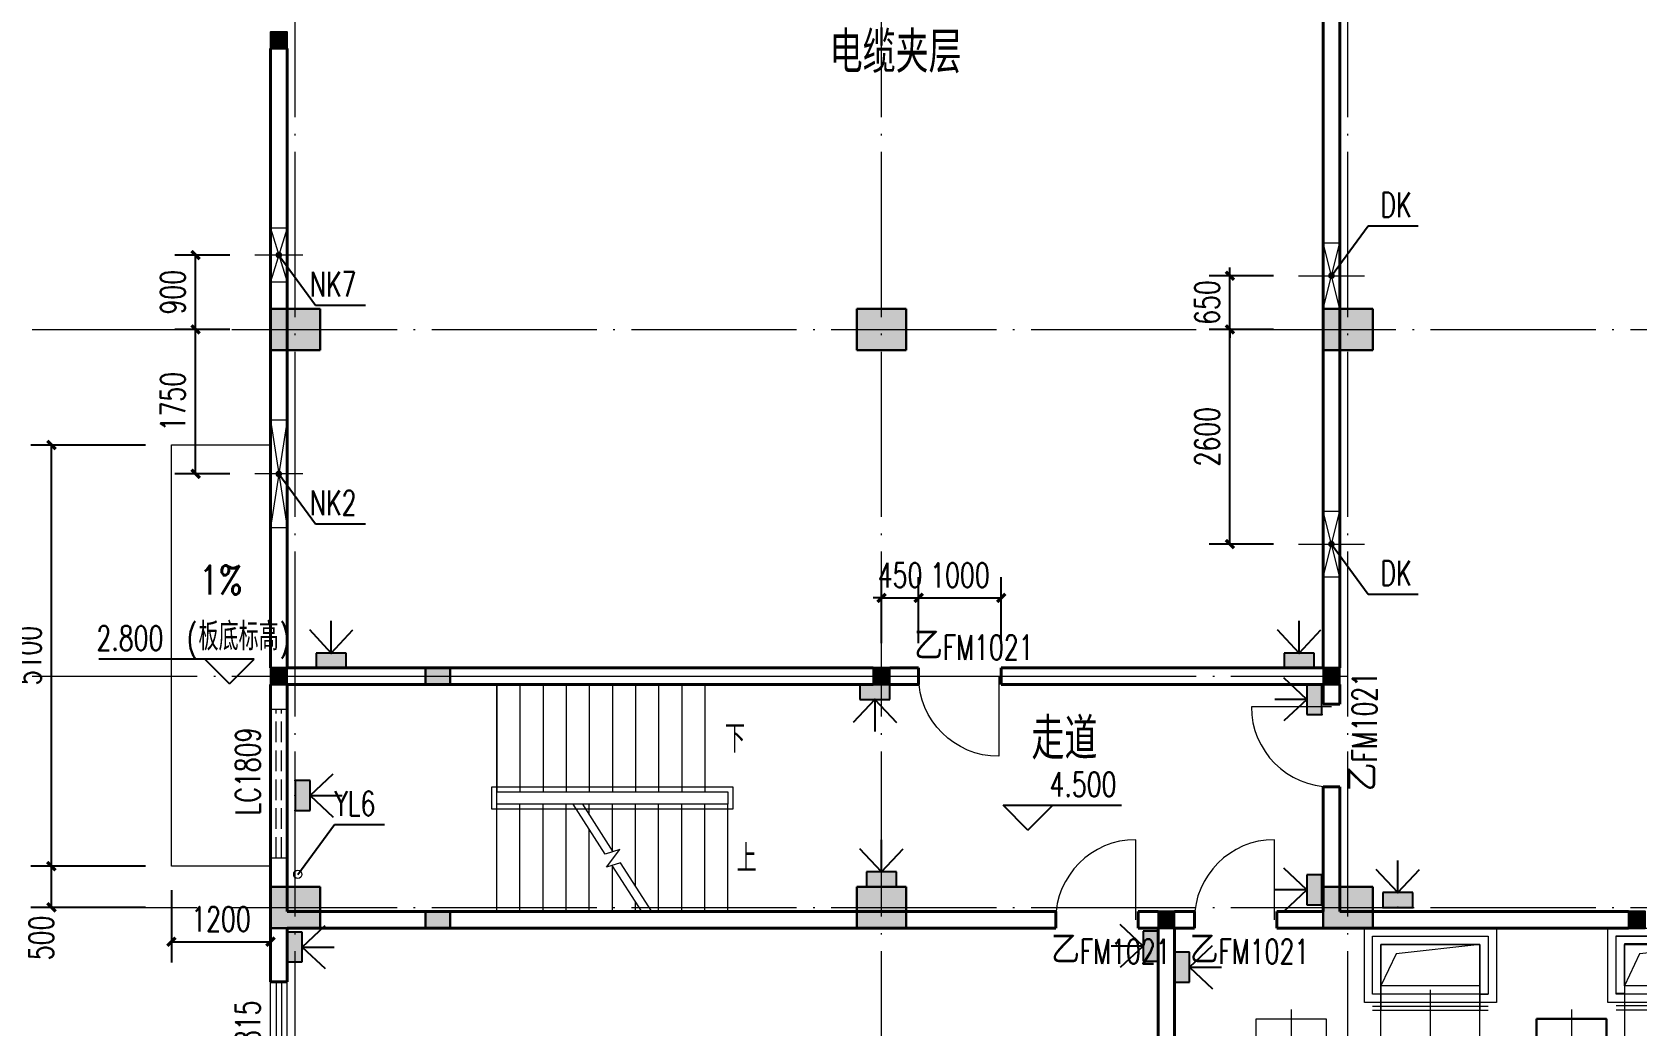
# Model space of a CAD drawing. Extents: x 238398 to 585159, y -66832 to 191977.
# Drawn here: x 442620 to 462058, y 46161 to 58196 of the extents above; entities that cross this region are included whole.
import ezdxf

# ---------------------------------------------------------------- set-up
doc = ezdxf.new("R2010")
doc.units = 0
doc.header["$LTSCALE"] = 1000
doc.header["$MEASUREMENT"] = 0
doc.linetypes.add('DASH', pattern=[0.35, 0.25, -0.1])
doc.linetypes.add('DOTE', pattern=[2.42, 2, -0.2, 0.02, -0.2])
doc.layers.get('0').update_dxf_attribs({"color": 8})
doc.layers.get('Defpoints').update_dxf_attribs({"color": 8})
for name, color, linetype in [('-人员定位', 6, 'Continuous'), ('DIM_ELEV', 8, 'Continuous'), ('DIM_LEAD', 8, 'Continuous'), ('DIM_SYMB', 8, 'Continuous'), ('GZZ', 8, 'Continuous'), ('PUB_DIM', 8, 'Continuous'), ('WINDOW_TEXT', 8, 'Continuous')]:
    doc.layers.add(name, color=color, linetype=linetype)
for name, color, linetype, lineweight in [('COLUMN', 8, 'Continuous', 30), ('DOTE', 8, 'DOTE', 13), ('PUB_HATCH', 8, 'Continuous', 5), ('PUB_TEXT', 8, 'Continuous', 20), ('STAIR', 8, 'Continuous', 18), ('WALL', 8, 'Continuous', 40), ('WINDOW', 8, 'Continuous', 18), ('建筑看线', 8, 'Continuous', 18), ('暖通', 8, 'Continuous', 18), ('水', 8, 'Continuous', 18), ('电', 8, 'Continuous', 18), ('设备层', 8, 'Continuous', 5)]:
    doc.layers.add(name, color=color, linetype=linetype, lineweight=lineweight)
doc.styles.add('_TCH_DIM', font='SIMPLEX', dxfattribs={"bigfont": 'GBCBIG'})
doc.styles.add('_TCH_DIM_T3', font='SIMPLEX', dxfattribs={"width": 0.705882, "bigfont": 'GBCBIG'})
doc.styles.add('_TCH_WINDOW', font='geditxt.shx', dxfattribs={"bigfont": 'hztxt1.shx'})
doc.styles.add('HZTXT', font='geditxt.shx', dxfattribs={"width": 0.8, "bigfont": 'hztxt1.shx'})
doc.dimstyles.new('_TCH_ARCH&&100', dxfattribs={"dimtxt": 297.5, "dimasz": 100, "dimexe": 250, "dimexo": 300, "dimgap": 126.25, "dimtad": 1, "dimdec": 0, "dimzin": 0, "dimdsep": 46, "dimtxsty": '_TCH_DIM_T3', "dimblk": 'ARCHTICK', "dimcen": 0.09, "dimazin": 2, "dimtfac": 1, "dimtdec": 0, "dimtix": 1, "dimtmove": 2, "dimatfit": 3, "dimfxl": 0, "dimtolj": 1, "dimtzin": 0, "dimarcsym": 0})

# ---------------------------------------------------------------- blocks, each defined once
blk = doc.blocks.new('zw2')
at = {"layer": 'PUB_HATCH'}
for points in [[(446108, 54346.1), (446108, 54846.1), (445508, 54846.1), (445508, 54346.1)], [(453208, 54346.1), (453208, 54846.1), (452608, 54846.1), (452608, 54346.1)], [(458858, 54346.1), (458858, 54846.1), (458258, 54846.1), (458258, 54346.1)], [(447383, 50296.1), (447683, 50296.1), (447683, 50496.1), (447383, 50496.1)], [(446108, 47346.1), (446108, 47846.1), (445508, 47846.1), (445508, 47346.1)], [(453208, 47346.1), (453208, 47846.1), (452608, 47846.1), (452608, 47346.1)], [(458858, 47346.1), (458858, 47846.1), (458258, 47846.1), (458258, 47346.1)], [(447383, 47346.1), (447683, 47346.1), (447683, 47546.1), (447383, 47546.1)]]:
    blk.add_hatch(color=256, dxfattribs=at).paths.add_polyline_path(points)
at = {"layer": 'COLUMN'}
for p, q in [((446108, 54846.1), (445508, 54846.1)), ((445508, 54846.1), (445508, 54346.1)), ((446108, 54346.1), (446108, 54846.1)), ((453208, 54846.1), (452608, 54846.1)), ((452608, 54846.1), (452608, 54346.1)), ((453208, 54346.1), (453208, 54846.1)), ((458858, 54846.1), (458258, 54846.1)), ((458258, 54846.1), (458258, 54346.1)), ((458858, 54346.1), (458858, 54846.1)), ((445508, 54346.1), (446108, 54346.1)), ((452608, 54346.1), (453208, 54346.1)), ((458258, 54346.1), (458858, 54346.1)), ((447683, 50496.1), (447383, 50496.1)), ((447383, 50496.1), (447383, 50296.1)), ((447683, 50296.1), (447683, 50496.1)), ((447383, 50296.1), (447683, 50296.1)), ((446108, 47846.1), (445508, 47846.1)), ((445508, 47846.1), (445508, 47346.1)), ((446108, 47346.1), (446108, 47846.1)), ((453208, 47846.1), (452608, 47846.1)), ((452608, 47846.1), (452608, 47346.1)), ((453208, 47346.1), (453208, 47846.1)), ((458858, 47846.1), (458258, 47846.1)), ((458258, 47846.1), (458258, 47346.1)), ((458858, 47346.1), (458858, 47846.1)), ((447683, 47546.1), (447383, 47546.1)), ((447383, 47546.1), (447383, 47346.1)), ((447683, 47346.1), (447683, 47546.1)), ((445508, 47346.1), (446108, 47346.1)), ((447383, 47346.1), (447683, 47346.1)), ((452608, 47346.1), (453208, 47346.1)), ((458258, 47346.1), (458858, 47346.1))]:
    blk.add_line(p, q, dxfattribs=at)
at = {"layer": 'DOTE'}
blk.add_line((442619.6, 54596.1), (471525.6, 54596.1), dxfattribs=at)
for points in [[(445808, 42646.1), (445808, 93744.2)], [(452908, 42646.1), (452908, 93744.2)], [(458558, 42646.1), (458558, 93744.2)]]:
    blk.add_lwpolyline(points, dxfattribs=at)
blk = doc.blocks.new('432ADFGASFDAS')
at = {"layer": '设备层'}
for p, q in [((493841, -21567), (493841, -20867)), ((493841, -20867), (495241, -20867)), ((493941, -22172), (493941, -20967)), ((493941, -20967), (493941, -21767)), ((495141, -20967), (493941, -20967)), ((495141, -20967), (494125, -21081)), ((494541, -20867), (494741, -20867)), ((495141, -22172), (495141, -20967)), ((495141, -20967), (495141, -21767)), ((495241, -20867), (495241, -21567)), ((496791, -21560), (496791, -20860)), ((496791, -20860), (498191, -20860)), ((496891, -20960), (496891, -21760)), ((498091, -20960), (496891, -20960)), ((498091, -20967), (497075, -21081)), ((498091, -20960), (498091, -21760)), ((498191, -20860), (498191, -21560)), ((499042, -20967), (499042, -22722)), ((499842, -20967), (499042, -20967)), ((499229, -21058), (499842, -20967)), ((499442, -20967), (499442, -22705)), ((499842, -20967), (499842, -22722)), ((500245, -20967), (500245, -21825)), ((501045, -20967), (500245, -20967)), ((500432, -21058), (501045, -20967)), ((500645, -20967), (500645, -21825)), ((501045, -20967), (501045, -21825)), ((494125, -21081), (493941, -21467)), ((497075, -21081), (496891, -21467)), ((499042, -21467), (499229, -21058)), ((500245, -21467), (500432, -21058)), ((493941, -21567), (493841, -21567)), ((493941, -22172), (493941, -21517)), ((494541, -22972), (494541, -21517)), ((495141, -22172), (495141, -21517)), ((495141, -21567), (495241, -21567)), ((496891, -21560), (496791, -21560)), ((496891, -21517), (496891, -22222)), ((497491, -21517), (497491, -22222)), ((498091, -21517), (498091, -22222)), ((498091, -21560), (498191, -21560)), ((492855, -21752), (492855, -24192)), ((495241, -21717), (493841, -21717)), ((495241, -21767), (493841, -21767)), ((496249, -21752), (496249, -24192)), ((498191, -21710), (496791, -21710)), ((498191, -21760), (496791, -21760)), ((499211, -21825), (499211, -22325)), ((499214, -21825), (503199, -21825)), ((501442, -21825), (500642, -21825)), ((501157, -21825), (502157, -21825)), ((503199, -21825), (503199, -22325)), ((499214, -22075), (503199, -22075)), ((492649, -22222), (498191, -22222)), ((492649, -22222), (492649, -23722)), ((493060, -22277), (492718, -22560)), ((493402, -22172), (493277, -22172)), ((493302, -22172), (495702, -22172)), ((493422, -22223), (493479, -22253)), ((493515, -22272), (493577, -22304)), ((495589, -22272), (495527, -22304)), ((495682, -22223), (495625, -22253)), ((495702, -22172), (495827, -22172)), ((496455, -22277), (496112, -22560)), ((498191, -22222), (497441, -22222)), ((498191, -22222), (498191, -23722)), ((499211, -22525), (499211, -22325)), ((499214, -22325), (503199, -22325)), ((499914, -23630), (499914, -22325)), ((500614, -22525), (500614, -22325)), ((501699, -22525), (501699, -22325)), ((502399, -23630), (502399, -22325)), ((503099, -22525), (503099, -22325)), ((493422, -22497), (493479, -22527)), ((493515, -22546), (493577, -22578)), ((495589, -22546), (495527, -22578)), ((495682, -22497), (495625, -22527)), ((499114, -22525), (500714, -22525)), ((499214, -22905), (499214, -22525)), ((499914, -23630), (499914, -22454)), ((500614, -22905), (500614, -22525)), ((501599, -22525), (503199, -22525)), ((501699, -22905), (501699, -22525)), ((503099, -22905), (503099, -22525)), ((492718, -22560), (492649, -23722)), ((496112, -22560), (496044, -23722)), ((498910, -22722), (502704, -22722)), ((498910, -22722), (498910, -23922)), ((499114, -22705), (500714, -22705)), ((499488, -22792), (499521, -22730)), ((499768, -22792), (499800, -22730)), ((500061, -22792), (500029, -22730)), ((500341, -22792), (500308, -22730)), ((501599, -22705), (503199, -22705)), ((501973, -22792), (502006, -22730)), ((502253, -22792), (502285, -22730)), ((502546, -22792), (502514, -22730)), ((502704, -22722), (502704, -23922)), ((502826, -22792), (502793, -22730)), ((493422, -22776), (493479, -22807)), ((493515, -22825), (493577, -22858)), ((495589, -22825), (495527, -22858)), ((495682, -22776), (495625, -22807)), ((499114, -22905), (500714, -22905)), ((499164, -22905), (500664, -22905)), ((499439, -22885), (499469, -22827)), ((499719, -22885), (499749, -22827)), ((500110, -22885), (500080, -22827)), ((500389, -22885), (500359, -22827)), ((501599, -22905), (503199, -22905)), ((501649, -22905), (503149, -22905)), ((501924, -22885), (501954, -22827)), ((502204, -22885), (502234, -22827)), ((502595, -22885), (502565, -22827)), ((502874, -22885), (502844, -22827)), ((493461, -22972), (492316, -22972)), ((492549, -22972), (498191, -22972)), ((493302, -22972), (495802, -22972)), ((493515, -23119), (493577, -23086)), ((495589, -23119), (495527, -23086)), ((495643, -22972), (496789, -22972)), ((493422, -23168), (493479, -23138)), ((495682, -23168), (495625, -23138)), ((499008, -23317), (503309, -23317)), ((499710, -23322), (502604, -23322)), ((493422, -23447), (493479, -23417)), ((493515, -23398), (493577, -23366)), ((495589, -23398), (495527, -23366)), ((495682, -23447), (495625, -23417)), ((493422, -23721), (493479, -23691)), ((493515, -23672), (493577, -23640)), ((495589, -23672), (495527, -23640)), ((495682, -23721), (495625, -23691)), ((492649, -23722), (498191, -23722)), ((493402, -23772), (493277, -23772)), ((493302, -23772), (495702, -23772)), ((495702, -23772), (495827, -23772)), ((498910, -23922), (502704, -23922))]:
    blk.add_line(p, q, dxfattribs=at)
at = {"layer": '设备层', "lineweight": 30}
for p, q in [((493402, -23852), (493402, -22092)), ((493602, -22092), (493602, -23852)), ((493782, -22092), (493782, -23852)), ((495322, -22092), (495322, -23852)), ((495502, -22092), (495502, -23852)), ((495702, -23852), (495702, -22092))]:
    blk.add_line(p, q, dxfattribs=at)
at = {"layer": '设备层'}
for points in [[(493741, -20767), (495341, -20767), (495341, -21667), (493741, -21667)], [(496691, -20767), (498291, -20767), (498291, -21667), (496691, -21667)], [(498842, -20767), (501264, -20767), (501267, -21667), (498842, -21667)], [(493841, -20867), (495241, -20867), (495241, -21567), (493841, -21567)], [(493941, -20967), (495141, -20967), (495141, -21467), (493941, -21467)], [(496791, -20867), (498191, -20867), (498191, -21567), (496791, -21567)], [(496891, -20967), (498091, -20967), (498091, -21467), (496891, -21467)], [(498942, -20867), (501166, -20867), (501166, -21567), (498942, -21567)], [(499042, -20967), (499842, -20967), (499842, -21467), (499042, -21467)], [(500245, -20967), (501045, -20967), (501045, -21467), (500245, -21467)], [(493277, -21867), (493277, -24077), (492432, -24077), (492432, -21867)], [(493060, -22277), (493060, -23668), (492649, -23668), (492649, -22277)], [(496044, -22277), (496044, -23668), (496455, -23668), (496455, -22277)], [(499214, -22905), (499214, -23005), (500614, -23005), (500614, -22905)], [(501699, -22905), (501699, -23005), (503099, -23005), (503099, -22905)], [(500119, -23481), (499710, -23481), (499710, -23164), (500119, -23164)], [(502604, -23481), (502195, -23481), (502195, -23164), (502604, -23164)]]:
    blk.add_lwpolyline(points, close=True, dxfattribs=at)
at = {"layer": '设备层', "lineweight": 30}
blk.add_lwpolyline([(495827, -21867), (495827, -24077), (496672, -24077), (496672, -21867)], close=True, dxfattribs=at)
at = {"layer": '设备层'}
for points in [[(500657, -23630), (499172, -23630), (499172, -23005), (500657, -23005), (500657, -23630)], [(503142, -23630), (501657, -23630), (501657, -23005), (503142, -23005), (503142, -23630)]]:
    blk.add_lwpolyline(points, dxfattribs=at)
for centre in [(493497, -22262), (495607, -22262), (493497, -22536), (495607, -22536), (493497, -22816), (495607, -22816), (499479, -22810), (499758, -22810), (500071, -22810), (500350, -22810), (501964, -22810), (502243, -22810), (502556, -22810), (502835, -22810), (493497, -23128), (495607, -23128), (493497, -23408), (495607, -23408), (493497, -23682), (495607, -23682)]:
    blk.add_circle(centre, 20.2, dxfattribs=at)
blk = doc.blocks.new('_ArchTick')
at = {"color": 0, "linetype": 'ByBlock', "const_width": 0.4}
blk.add_lwpolyline([(-0.5, -0.5), (0.5, 0.5)], dxfattribs=at)
blk = doc.blocks.new('*D614')
at = {"layer": 'Defpoints', "color": 0}
for p in [(444180, 54595), (444896, 54595), (444896, 52845)]:
    blk.add_point(p, dxfattribs=at)
at = {"layer": 'PUB_DIM', "color": 0, "lineweight": -2}
for p, q in [((444596, 54595), (443930, 54595)), ((444180, 52845), (444180, 54595)), ((444596, 52845), (443930, 52845))]:
    blk.add_line(p, q, dxfattribs=at)
at = {"layer": 'PUB_DIM', "color": 0, "lineweight": -2, "xscale": 100, "yscale": 100, "zscale": 100}
for p, rotation in [((444180, 54595), 90), ((444180, 52845), 270)]:
    blk.add_blockref('_ArchTick', p, dxfattribs=dict(at, rotation=rotation))
at = {"layer": 'PUB_DIM', "color": 0, "insert": (443905, 53720), "char_height": 297.5, "attachment_point": 5, "rotation": 90, "style": '_TCH_DIM_T3'}
blk.add_mtext('\\A1;1750', dxfattribs=at)
blk = doc.blocks.new('*D615')
at = {"layer": 'Defpoints', "color": 0}
for p in [(444180, 55495), (444896, 55495), (444896, 54595)]:
    blk.add_point(p, dxfattribs=at)
at = {"layer": 'PUB_DIM', "color": 0, "lineweight": -2}
for p, q in [((444596, 55495), (443930, 55495)), ((444180, 54595), (444180, 55495)), ((444596, 54595), (443930, 54595))]:
    blk.add_line(p, q, dxfattribs=at)
at = {"layer": 'PUB_DIM', "color": 0, "lineweight": -2, "xscale": 100, "yscale": 100, "zscale": 100}
for p, rotation in [((444180, 55495), 90), ((444180, 54595), 270)]:
    blk.add_blockref('_ArchTick', p, dxfattribs=dict(at, rotation=rotation))
at = {"layer": 'PUB_DIM', "color": 0, "insert": (443905, 55045), "char_height": 297.5, "attachment_point": 5, "rotation": 90, "style": '_TCH_DIM_T3'}
blk.add_mtext('\\A1;900', dxfattribs=at)
blk = doc.blocks.new('*D659')
at = {"layer": 'Defpoints', "color": 0}
for p in [(460571, 61294), (461400, 61294), (461400, 60644)]:
    blk.add_point(p, dxfattribs=at)
at = {"layer": 'PUB_DIM', "color": 0, "lineweight": -2}
for p, q in [((461100, 61294), (460321, 61294)), ((460571, 61294), (460571, 61394)), ((460571, 60644), (460571, 61294)), ((461100, 60644), (460321, 60644)), ((460571, 60644), (460571, 60544))]:
    blk.add_line(p, q, dxfattribs=at)
at = {"layer": 'PUB_DIM', "color": 0, "lineweight": -2, "xscale": 100, "yscale": 100, "zscale": 100}
for p, rotation in [((460571, 61294), 270), ((460571, 60644), 90)]:
    blk.add_blockref('_ArchTick', p, dxfattribs=dict(at, rotation=rotation))
at = {"layer": 'PUB_DIM', "color": 0, "insert": (460296, 60969), "char_height": 297.5, "attachment_point": 5, "rotation": 90, "style": '_TCH_DIM_T3'}
blk.add_mtext('\\A1;650', dxfattribs=at)
blk = doc.blocks.new('*D660')
at = {"layer": 'Defpoints', "color": 0}
for p in [(460571, 63894), (461400, 63894), (461400, 61294)]:
    blk.add_point(p, dxfattribs=at)
at = {"layer": 'PUB_DIM', "color": 0, "lineweight": -2}
for p, q in [((461100, 63894), (460321, 63894)), ((460571, 61294), (460571, 63894)), ((461100, 61294), (460321, 61294))]:
    blk.add_line(p, q, dxfattribs=at)
at = {"layer": 'PUB_DIM', "color": 0, "lineweight": -2, "xscale": 100, "yscale": 100, "zscale": 100}
for p, rotation in [((460571, 63894), 90), ((460571, 61294), 270)]:
    blk.add_blockref('_ArchTick', p, dxfattribs=dict(at, rotation=rotation))
at = {"layer": 'PUB_DIM', "color": 0, "insert": (460296, 62594), "char_height": 297.5, "attachment_point": 5, "rotation": 90, "style": '_TCH_DIM_T3'}
blk.add_mtext('\\A1;2600', dxfattribs=at)
blk = doc.blocks.new('*D661')
at = {"layer": 'Defpoints', "color": 0}
for p in [(460571, 54944), (461400, 54944), (461400, 54294)]:
    blk.add_point(p, dxfattribs=at)
at = {"layer": 'PUB_DIM', "color": 0, "lineweight": -2}
for p, q in [((460571, 54944), (460571, 55044)), ((461100, 54944), (460321, 54944)), ((460571, 54294), (460571, 54944)), ((461100, 54294), (460321, 54294)), ((460571, 54294), (460571, 54194))]:
    blk.add_line(p, q, dxfattribs=at)
at = {"layer": 'PUB_DIM', "color": 0, "lineweight": -2, "xscale": 100, "yscale": 100, "zscale": 100}
for p, rotation in [((460571, 54944), 270), ((460571, 54294), 90)]:
    blk.add_blockref('_ArchTick', p, dxfattribs=dict(at, rotation=rotation))
at = {"layer": 'PUB_DIM', "color": 0, "insert": (460296, 54619), "char_height": 297.5, "attachment_point": 5, "rotation": 90, "style": '_TCH_DIM_T3'}
blk.add_mtext('\\A1;650', dxfattribs=at)
blk = doc.blocks.new('*D662')
at = {"layer": 'Defpoints', "color": 0}
for p in [(460571, 54294), (461400, 54294), (461400, 51694)]:
    blk.add_point(p, dxfattribs=at)
at = {"layer": 'PUB_DIM', "color": 0, "lineweight": -2}
for p, q in [((461100, 54294), (460321, 54294)), ((460571, 51694), (460571, 54294)), ((461100, 51694), (460321, 51694))]:
    blk.add_line(p, q, dxfattribs=at)
at = {"layer": 'PUB_DIM', "color": 0, "lineweight": -2, "xscale": 100, "yscale": 100, "zscale": 100}
for p, rotation in [((460571, 54294), 90), ((460571, 51694), 270)]:
    blk.add_blockref('_ArchTick', p, dxfattribs=dict(at, rotation=rotation))
at = {"layer": 'PUB_DIM', "color": 0, "insert": (460296, 52994), "char_height": 297.5, "attachment_point": 5, "rotation": 90, "style": '_TCH_DIM_T3'}
blk.add_mtext('\\A1;2600', dxfattribs=at)
blk = doc.blocks.new('*D76')
at = {"layer": 'Defpoints', "color": 0}
for p in [(453358, 51345), (452908, 50496), (453358, 50496)]:
    blk.add_point(p, dxfattribs=at)
at = {"layer": 'PUB_DIM', "color": 0, "lineweight": -2}
for p, q in [((452908, 50796), (452908, 51595)), ((453358, 50796), (453358, 51595)), ((452908, 51345), (452808, 51345)), ((452908, 51345), (453358, 51345)), ((453358, 51345), (453458, 51345))]:
    blk.add_line(p, q, dxfattribs=at)
at = {"layer": 'PUB_DIM', "color": 0, "lineweight": -2, "xscale": 100, "yscale": 100, "zscale": 100}
blk.add_blockref('_ArchTick', (452908, 51345), dxfattribs=at)
at = {"layer": 'PUB_DIM', "color": 0, "lineweight": -2, "xscale": 100, "yscale": 100, "zscale": 100, "rotation": 180}
blk.add_blockref('_ArchTick', (453358, 51345), dxfattribs=at)
at = {"layer": 'PUB_DIM', "color": 0, "insert": (453133, 51620), "char_height": 297.5, "attachment_point": 5, "style": '_TCH_DIM_T3'}
blk.add_mtext('\\A1;450', dxfattribs=at)
blk = doc.blocks.new('*D77')
at = {"layer": 'Defpoints', "color": 0}
for p in [(454358, 51345), (453358, 50496), (454358, 50496)]:
    blk.add_point(p, dxfattribs=at)
at = {"layer": 'PUB_DIM', "color": 0, "lineweight": -2}
for p, q in [((453358, 50796), (453358, 51595)), ((454358, 50796), (454358, 51595)), ((453358, 51345), (454358, 51345))]:
    blk.add_line(p, q, dxfattribs=at)
at = {"layer": 'PUB_DIM', "color": 0, "lineweight": -2, "xscale": 100, "yscale": 100, "zscale": 100, "rotation": 180}
blk.add_blockref('_ArchTick', (453358, 51345), dxfattribs=at)
at = {"layer": 'PUB_DIM', "color": 0, "lineweight": -2, "xscale": 100, "yscale": 100, "zscale": 100}
blk.add_blockref('_ArchTick', (454358, 51345), dxfattribs=at)
at = {"layer": 'PUB_DIM', "color": 0, "insert": (453858, 51620), "char_height": 297.5, "attachment_point": 5, "style": '_TCH_DIM_T3'}
blk.add_mtext('\\A1;1000', dxfattribs=at)
blk = doc.blocks.new('*D516')
at = {"layer": 'Defpoints', "color": 0}
for p in [(444308, 48103), (445508, 48103), (445508, 47180)]:
    blk.add_point(p, dxfattribs=at)
at = {"layer": 'PUB_DIM', "color": 0, "lineweight": -2}
for p, q in [((444308, 47803), (444308, 46930)), ((445508, 47803), (445508, 46930)), ((444308, 47180), (445508, 47180))]:
    blk.add_line(p, q, dxfattribs=at)
at = {"layer": 'PUB_DIM', "color": 0, "lineweight": -2, "xscale": 100, "yscale": 100, "zscale": 100, "rotation": 180}
blk.add_blockref('_ArchTick', (444308, 47180), dxfattribs=at)
at = {"layer": 'PUB_DIM', "color": 0, "lineweight": -2, "xscale": 100, "yscale": 100, "zscale": 100}
blk.add_blockref('_ArchTick', (445508, 47180), dxfattribs=at)
at = {"layer": 'PUB_DIM', "color": 0, "insert": (444908, 47455), "char_height": 297.5, "attachment_point": 5, "style": '_TCH_DIM_T3'}
blk.add_mtext('\\A1;1200', dxfattribs=at)
blk = doc.blocks.new('*D517')
at = {"layer": 'Defpoints', "color": 0}
for p in [(442854, 48096), (444295, 48096), (444295, 47596)]:
    blk.add_point(p, dxfattribs=at)
at = {"layer": 'PUB_DIM', "color": 0, "lineweight": -2}
for p, q in [((443995, 48096), (442604, 48096)), ((442854, 47596), (442854, 48096)), ((443995, 47596), (442604, 47596))]:
    blk.add_line(p, q, dxfattribs=at)
at = {"layer": 'PUB_DIM', "color": 0, "lineweight": -2, "xscale": 100, "yscale": 100, "zscale": 100}
for p, rotation in [((442854, 48096), 90), ((442854, 47596), 270)]:
    blk.add_blockref('_ArchTick', p, dxfattribs=dict(at, rotation=rotation))
at = {"layer": 'PUB_DIM', "color": 0, "insert": (442731, 47226), "char_height": 297.5, "attachment_point": 5, "rotation": 90, "style": '_TCH_DIM_T3'}
blk.add_mtext('\\A1;500', dxfattribs=at)
blk = doc.blocks.new('*D518')
at = {"layer": 'Defpoints', "color": 0}
for p in [(442854, 53196), (444295, 53196), (444295, 48096)]:
    blk.add_point(p, dxfattribs=at)
at = {"layer": 'PUB_DIM', "color": 0, "lineweight": -2}
for p, q in [((443995, 53196), (442604, 53196)), ((442854, 48096), (442854, 53196)), ((443995, 48096), (442604, 48096))]:
    blk.add_line(p, q, dxfattribs=at)
at = {"layer": 'PUB_DIM', "color": 0, "lineweight": -2, "xscale": 100, "yscale": 100, "zscale": 100}
for p, rotation in [((442854, 53196), 90), ((442854, 48096), 270)]:
    blk.add_blockref('_ArchTick', p, dxfattribs=dict(at, rotation=rotation))
at = {"layer": 'PUB_DIM', "color": 0, "insert": (442579, 50646), "char_height": 297.5, "attachment_point": 5, "rotation": 90, "style": '_TCH_DIM_T3'}
blk.add_mtext('\\A1;5100', dxfattribs=at)
blk = doc.blocks.new('$DorLib2D$00000003')
blk.add_line((0.47, 0), (0.47, 0.97))
at = {"lineweight": 13}
blk.add_arc((0.47, 0), 0.97, 90, 180, dxfattribs=at)
blk = doc.blocks.new('$TCHSYS$WIN2D')
for p, q in [((-0.5, 0.5), (0.5, 0.5)), ((0.5, 0.167), (-0.5, 0.167)), ((0.5, -0.167), (-0.5, -0.167)), ((-0.5, -0.5), (0.5, -0.5))]:
    blk.add_line(p, q)
blk = doc.blocks.new('_FZH')
blk.add_lwpolyline([(-0.5, -0.5), (0.5, -0.5), (0.5, 0.5), (-0.5, 0.5)], close=True)
at = {"layer": 'PUB_HATCH'}
blk.add_solid([(-0.5, -0.5), (0.5, -0.5), (-0.5, 0.5), (0.5, 0.5)], dxfattribs=at)
blk = doc.blocks.new('定位基站')
at = {"layer": '-人员定位', "ltscale": 0.01}
h = blk.add_hatch(color=256, dxfattribs=at)
h.dxf.hatch_style = 1
h.paths.add_polyline_path([(406524, 477798), (406524, 477617), (406162, 477617), (406162, 477798)])
at = {"layer": '-人员定位', "color": 6}
for p, q in [((406343, 477798), (406343, 478186)), ((406343, 477798), (406082, 478077)), ((406343, 477798), (406604, 478077)), ((406343, 477995), (406343, 477995)), ((406162, 477798), (406524, 477798)), ((406162, 477617), (406162, 477798)), ((406524, 477798), (406524, 477617)), ((406524, 477617), (406162, 477617))]:
    blk.add_line(p, q, dxfattribs=at)
for p in [(406343, 477798), (406162, 477617), (406343, 477617), (406524, 477617)]:
    blk.add_point(p, dxfattribs=at)
blk = doc.blocks.new('321SADFASDFADS')
at = {"layer": 'DOTE'}
for points in [[(445480.6, 55495.1), (444896.1, 55495.1)], [(445480.6, 52845.1), (444896.1, 52845.1)]]:
    blk.add_lwpolyline(points, dxfattribs=at)
at = {"layer": '暖通'}
for points in [[(445088.3, 55820.1), (445088.3, 55170.1), (445288.3, 55170.1), (445288.3, 55820.1)], [(445088.3, 53495.1), (445088.3, 52195.1), (445288.3, 52195.1), (445288.3, 53495.1)]]:
    blk.add_lwpolyline(points, close=True, dxfattribs=at)
for points in [[(445088.3, 55820.1), (445288.3, 55170.1)], [(445288.3, 55820.1), (445088.3, 55170.1)], [(445088.3, 53495.1), (445288.3, 52195.1)], [(445288.3, 53495.1), (445088.3, 52195.1)]]:
    blk.add_lwpolyline(points, dxfattribs=at)
at = {"layer": 'PUB_DIM'}
for p1, p2, picture, middle in [((444896.1, 54595.1), (444896.1, 55495.1), '*D615', (443904.9, 55045.1)), ((444896.1, 52845.1), (444896.1, 54595.1), '*D614', (443904.9, 53720.1))]:
    dim = blk.add_aligned_dim(p1=p1, p2=p2, distance=716.2, dimstyle='_TCH_ARCH&&100', dxfattribs=at)
    dim.commit()
    dim.dimension.update_dxf_attribs({"geometry": picture, "text_midpoint": middle})
blk = doc.blocks.new('324ADFDSAFDSA')
at = {"layer": 'DOTE'}
for points in [[(461400.3, 63894.2), (462201.2, 63894.2)], [(461400.3, 60644.2), (462201.2, 60644.2)], [(461400.3, 54944.2), (462201.2, 54944.2)], [(461400.3, 51694.2), (462201.2, 51694.2)]]:
    blk.add_lwpolyline(points, dxfattribs=at)
at = {"layer": '电'}
for points in [[(461700.7, 64294.2), (461700.7, 63494.2), (461900.7, 63494.2), (461900.7, 64294.2)], [(461700.7, 61044.2), (461700.7, 60244.2), (461900.7, 60244.2), (461900.7, 61044.2)], [(461700.7, 54544.2), (461700.7, 55344.2), (461900.7, 55344.2), (461900.7, 54544.2)], [(461700.7, 51294.2), (461700.7, 52094.2), (461900.7, 52094.2), (461900.7, 51294.2)]]:
    blk.add_lwpolyline(points, close=True, dxfattribs=at)
for points in [[(461700.7, 64294.2), (461900.7, 63494.2)], [(461900.7, 64294.2), (461700.7, 63494.2)], [(461700.7, 61044.2), (461900.7, 60244.2)], [(461900.7, 61044.2), (461700.7, 60244.2)], [(461700.7, 54544.2), (461900.7, 55344.2)], [(461900.7, 54544.2), (461700.7, 55344.2)], [(461700.7, 51294.2), (461900.7, 52094.2)], [(461900.7, 51294.2), (461700.7, 52094.2)]]:
    blk.add_lwpolyline(points, dxfattribs=at)
at = {"layer": 'PUB_DIM'}
for p1, p2, picture, middle in [((461400.3, 61294.2), (461400.3, 63894.2), '*D660', (460295.7, 62594.2)), ((461400.3, 60644.2), (461400.3, 61294.2), '*D659', (460295.7, 60969.2)), ((461400.3, 54294.2), (461400.3, 54944.2), '*D661', (460295.7, 54619.2)), ((461400.3, 51694.2), (461400.3, 54294.2), '*D662', (460295.7, 52994.2))]:
    dim = blk.add_aligned_dim(p1=p1, p2=p2, distance=829.5, dimstyle='_TCH_ARCH&&100', dxfattribs=at)
    dim.commit()
    dim.dimension.update_dxf_attribs({"geometry": picture, "text_midpoint": middle})

msp = doc.modelspace()

# ---------------------------------------------------------------- linework, layer by layer
at = {"layer": 'DIM_ELEV'}
for p, q in [((445310.1, 50602.7), (443429, 50602.7)), ((445010.1, 50302.7), (444710.1, 50602.7)), ((445010.1, 50302.7), (445310.1, 50602.7)), ((454681.8, 48532.9), (454381.8, 48832.9)), ((454381.8, 48832.9), (455814, 48832.9)), ((454681.8, 48532.9), (454981.8, 48832.9))]:
    msp.add_line(p, q, dxfattribs=at)
at = {"layer": 'DIM_LEAD'}
for p, q in [((458358, 55246.1), (458801.4, 55851.1)), ((458801.4, 55851.1), (459407.4, 55851.1)), ((445608, 55496.1), (446051.4, 54891.2)), ((446051.4, 54891.2), (446657.4, 54891.2)), ((445608, 52846.1), (446051.4, 52241.2)), ((446051.4, 52241.2), (446657.4, 52241.2)), ((458358, 51996.1), (458801.4, 51391.2)), ((458801.4, 51391.2), (459407.4, 51391.2)), ((445838, 47996.1), (446281.4, 48601.1)), ((446281.4, 48601.1), (446887.4, 48601.1))]:
    msp.add_line(p, q, dxfattribs=at)
at = {"layer": 'DIM_LEAD', "const_width": 40}
for points in [[(445596.2, 55512.3, 1), (445619.9, 55480, 1)], [(458346.2, 55230, 1), (458369.9, 55262.3, 1)], [(445596.2, 52862.3, 1), (445619.9, 52830, 1)], [(458346.2, 52012.3, 1), (458369.9, 51980, 1)]]:
    msp.add_lwpolyline(points, format="xyb", close=True, dxfattribs=at)
at = {"layer": 'DIM_SYMB'}
for points in [[(445309.6, 51339.1, 0, 0, 0), (444598.9, 51339.1, 80, 0, 0), (444298.9, 51339.1, 0, 0, 0)], [(450908, 49646.1, 0, 0, 0), (446978, 49646.1, 0, 0, 0), (446978, 48196.1, 0, 0, 0), (449245.8, 48196.1, 80, 0, 0), (449545.8, 48196.1, 0, 0, 0)], [(451048, 48196.1, 0, 0, 0), (450137.6, 48196.1, 80, 0, 0), (449837.6, 48196.1, 0, 0, 0)]]:
    msp.add_lwpolyline(points, format="xyseb", dxfattribs=at)
at = {"layer": 'DOTE', "color": 149}
msp.add_line((442619.6, 50396.1), (458558, 50396.1), dxfattribs=at)
at = {"layer": 'DOTE'}
for p, q in [((445808, 50396.1), (456358, 50396.1)), ((442619.6, 47596.1), (471525.6, 47596.1))]:
    msp.add_line(p, q, dxfattribs=at)
at = {"layer": 'STAIR'}
for p, q in [((448248, 50296.1), (445708, 50296.1)), ((445708, 50296.1), (445708, 47546.1)), ((448248, 50296.1), (450768, 50296.1)), ((448248, 50296.1), (448248, 48996.1)), ((448248, 47546.1), (448248, 50296.1)), ((448528, 50296.1), (448528, 48996.1)), ((448808, 50296.1), (448808, 48996.1)), ((449088, 50296.1), (449088, 48996.1)), ((449368, 50296.1), (449368, 48996.1)), ((449648, 50296.1), (449648, 48996.1)), ((449928, 50296.1), (449928, 48996.1)), ((450208, 50296.1), (450208, 48996.1)), ((450488, 50296.1), (450488, 48996.1)), ((450768, 50296.1), (450768, 48996.1)), ((448188, 48786.1), (448188, 49056.1)), ((448188, 49056.1), (451108, 49056.1)), ((448248, 48996.1), (450768, 48996.1)), ((448248, 48846.1), (448248, 48996.1)), ((448248, 48996.1), (451048, 48996.1)), ((451048, 48996.1), (451048, 48846.1)), ((451108, 49056.1), (451108, 48786.1)), ((449171.7, 48846.1), (448248, 48846.1)), ((448248, 47546.1), (448248, 48846.1)), ((451048, 48846.1), (448248, 48846.1)), ((448528, 47546.1), (448528, 48846.1)), ((448808, 47546.1), (448808, 48846.1)), ((449088, 47546.1), (449088, 48846.1)), ((449561, 48239.2), (449171.7, 48846.1)), ((451048, 48846.1), (449290.5, 48846.1)), ((449659.6, 48270.7), (449290.5, 48846.1)), ((449368, 48725.2), (449368, 48846.1)), ((449648, 48288.7), (449648, 48846.1)), ((449928, 47852.3), (449928, 48846.1)), ((450208, 47546.1), (450208, 48846.1)), ((450488, 47546.1), (450488, 48846.1)), ((450768, 47546.1), (450768, 48846.1)), ((451048, 47546.1), (451048, 48846.1)), ((451108, 48786.1), (448188, 48786.1)), ((449368, 47546.1), (449368, 48540)), ((449738.9, 48296), (449561, 48239.2)), ((449575.9, 48082.1), (449738.9, 48296)), ((449745.9, 48136.3), (449575.9, 48082.1)), ((450005.6, 47546.1), (449647.2, 48104.8)), ((449648, 47546.1), (449648, 48103.5)), ((450124.4, 47546.1), (449745.9, 48136.3)), ((449928, 47546.1), (449928, 47667.1)), ((445708, 47546.1), (448248, 47546.1)), ((450005.6, 47546.1), (448248, 47546.1)), ((451048, 47546.1), (450124.4, 47546.1))]:
    msp.add_line(p, q, dxfattribs=at)
at = {"layer": 'WALL'}
for p, q in [((458258, 50496.1), (458258, 65296.1)), ((458458, 50496.1), (458458, 65296.1)), ((445508, 50496.1), (445508, 57996.4)), ((445708, 50496.1), (445708, 57996.4)), ((452808, 50496.1), (445708, 50496.1)), ((453358, 50496.1), (453008, 50496.1)), ((453358, 50296.1), (453358, 50496.1)), ((458258, 50496.1), (454358, 50496.1)), ((454358, 50496.1), (454358, 50296.1)), ((445508, 47446.1), (445508, 50296.1)), ((445708, 47546.1), (445708, 50296.1)), ((452808, 50296.1), (445708, 50296.1)), ((453008, 50296.1), (453358, 50296.1)), ((454358, 50296.1), (458258, 50296.1)), ((458258, 50296.1), (458258, 50056.1)), ((458458, 50056.1), (458458, 50296.1)), ((458258, 50056.1), (458458, 50056.1)), ((458458, 49056.1), (458258, 49056.1)), ((458258, 49056.1), (458258, 47546.1)), ((458458, 47546.1), (458458, 49056.1)), ((445508, 47446.1), (445508, 46695.8)), ((455018, 47546.1), (445708, 47546.1)), ((455018, 47346.1), (455018, 47546.1)), ((456258, 47546.1), (456018, 47546.1)), ((456018, 47546.1), (456018, 47346.1)), ((456698, 47546.1), (456458, 47546.1)), ((456698, 47346.1), (456698, 47546.1)), ((458258, 47546.1), (457698, 47546.1)), ((457698, 47546.1), (457698, 47346.1)), ((458458, 47546.1), (461958, 47546.1)), ((445708, 46695.8), (445708, 47346.1)), ((445708, 47346.1), (455018, 47346.1)), ((456018, 47346.1), (456258, 47346.1)), ((456258, 43246.1), (456258, 47346.1)), ((456458, 43246.1), (456458, 47346.1)), ((456458, 47346.1), (456698, 47346.1)), ((457698, 47346.1), (458358, 47346.1)), ((458358, 47346.1), (461958, 47346.1)), ((445508, 46695.8), (445708, 46695.8))]:
    msp.add_line(p, q, dxfattribs=at)
at = {"layer": 'WINDOW', "linetype": 'DASH'}
for p, q in [((445508, 49996.1, 900), (445708, 49996.1, 900)), ((445574.7, 48196.1, 900), (445574.7, 49996.1, 900)), ((445641.4, 48196.1, 900), (445641.4, 49996.1, 900)), ((445508, 48196.1, 900), (445708, 48196.1, 900))]:
    msp.add_line(p, q, dxfattribs=at)
at = {"layer": '建筑看线'}
for p, q in [((444308, 48096.1), (444308, 53196.1)), ((444308, 53196.1), (445508, 53196.1)), ((445508, 48096.1), (444308, 48096.1))]:
    msp.add_line(p, q, dxfattribs=at)
at = {"layer": '水'}
msp.add_circle((445838, 47996.1), 50, dxfattribs=at)

# ---------------------------------------------------------------- block references
at = {"layer": '-人员定位', "xscale": -1}
for p in [(852586.2, -427120.9), (864309.7, -427120.9), (859251.1, -429770.9), (865505, -430020.9)]:
    msp.add_blockref('定位基站', p, dxfattribs=at)
for p, rotation in [((935859.7, 456458.3), 90), ((46484.1, 527913.2), 180), ((-31809, -357391), 270), ((935859.7, 454152.3), 90), ((-31909, -359226.6), 270), ((933875.1, 453470.8), 90), ((-21159, -359470.8), 270)]:
    msp.add_blockref('定位基站', p, dxfattribs=dict(at, rotation=rotation))
for name, p in [('zw2', (0, 0)), ('321SADFASDFADS', (419.7, 1.1)), ('324ADFDSAFDSA', (-3442.7, 301.9)), ('432ADFGASFDAS', (-34983.9, 68113.2))]:
    msp.add_blockref(name, p)
at = {"layer": 'GZZ', "xscale": 200, "yscale": 200, "zscale": 200}
for p in [(445608, 58096.4), (445608, 50396.1), (452908, 50396.1), (458358, 50396.1), (456358, 47446.1), (462058, 47446.1)]:
    msp.add_blockref('_FZH', p, dxfattribs=at)
at = {"layer": 'WINDOW', "yscale": 1000}
for p, xscale, zscale, rotation in [((453858, 50396.1), -1000, -1000, 180), ((458358, 49556.1), 1000, 1000, 90), ((457198, 47446.1), 1000, 1000, 359.9999999999998)]:
    msp.add_blockref('$DorLib2D$00000003', p, dxfattribs=dict(at, xscale=xscale, zscale=zscale, rotation=rotation))
at = {"layer": 'WINDOW', "xscale": 1000, "yscale": 1000, "zscale": 1000}
msp.add_blockref('$DorLib2D$00000003', (455518, 47446.1), dxfattribs=at)
at = {"layer": 'WINDOW'}
ref = msp.add_blockref('$TCHSYS$WIN2D', (445608, 45795.8), dxfattribs=dict(at, xscale=1800, yscale=-200, zscale=1800, rotation=90))
ref.add_attrib('A', 'LC1815', (445381.8, 45407.3), dxfattribs={"layer": 'WINDOW_TEXT', "height": 297.5, "rotation": 90, "style": '_TCH_WINDOW', "width": 0.705882})

# ---------------------------------------------------------------- texts
at = {"layer": 'PUB_TEXT'}
for s, height, style, width, p in [('电缆夹层', 500, 'HZTXT', 0.8, (452279.3, 57702.4)), ('DK', 297.5, '_TCH_DIM', 0.705882, (458952.4, 55956.1)), ('NK7', 297.5, '_TCH_DIM', 0.705882, (445982.4, 54996.2)), ('NK2', 297.5, '_TCH_DIM', 0.705882, (445982.4, 52346.2)), ('DK', 297.5, '_TCH_DIM', 0.705882, (458952.4, 51496.2)), ('2.800', 297.5, '_TCH_DIM', 0.705882, (443399, 50707.7)), ('(', 297.5, '_TCH_DIM', 0.705882, (444495, 50707.7)), (')', 297.5, '_TCH_DIM', 0.705882, (445618, 50707.7)), ('走道', 500, 'HZTXT', 0.8, (454723.6, 49389.1)), ('4.500', 297.5, '_TCH_DIM', 0.705882, (454944, 48937.9)), ('YL6', 297.5, '_TCH_DIM', 0.705882, (446282.4, 48706.1))]:
    msp.add_text(s, height=height, dxfattribs=dict(at, style=style, width=width)).set_placement(p)
at = {"layer": 'PUB_TEXT', "style": 'HZTXT', "width": 0.8}
msp.add_text('1%', height=350, rotation=360, dxfattribs=at).set_placement((444640.9, 51385.8))
at = {"layer": 'PUB_TEXT', "style": '_TCH_DIM'}
for s, height, p in [('板底标高', 337.59, (444635, 50707.7)), ('下', 337.6, (451013, 49471.1)), ('上', 337.6, (451153, 48021.1))]:
    msp.add_text(s, height=height, dxfattribs=at).set_placement(p)
at = {"layer": 'WINDOW_TEXT', "style": '_TCH_WINDOW'}
for p in [(453301.5, 50596.1), (454961.5, 46913.9), (456641.5, 46913.9)]:
    msp.add_text('乙', height=350, dxfattribs=at).set_placement(p)
at = {"layer": 'WINDOW_TEXT', "style": '_TCH_WINDOW', "width": 0.705882}
for p in [(453651.5, 50596.1), (455311.5, 46913.9), (456991.5, 46913.9)]:
    msp.add_text('FM1021', height=297.5, dxfattribs=at).set_placement(p)
for s, p in [('FM1021', (458908, 49349.6)), ('LC1809', (445381.8, 48711.1))]:
    msp.add_text(s, height=297.5, rotation=90, dxfattribs=at).set_placement(p)
at = {"layer": 'WINDOW_TEXT', "style": '_TCH_WINDOW'}
msp.add_text('乙', height=350, rotation=90, dxfattribs=at).set_placement((458908, 48999.6))

# ---------------------------------------------------------------- dimensions: what is measured, and where the dimension line sits
at = {"layer": 'PUB_DIM'}
for p1, p2, distance, picture, middle in [((444294.9, 48096.1), (444294.9, 53196.1), 1441.4, '*D518', (442578.5, 50646.1)), ((452908, 50496.1), (453358, 50496.1), 849, '*D76', (453133, 51620.2)), ((453358, 50496.1), (454358, 50496.1), 849, '*D77', (453858, 51620.2)), ((444308, 48102.8), (445508, 48102.8), -922.7, '*D516', (444908, 47455.1))]:
    dim = msp.add_aligned_dim(p1=p1, p2=p2, distance=distance, dimstyle='_TCH_ARCH&&100', dxfattribs=at)
    dim.commit()
    dim.dimension.update_dxf_attribs({"geometry": picture, "text_midpoint": middle})
dim = msp.add_linear_dim(base=(442853.5, 48096.1), p1=(444294.9, 47596.1), p2=(444294.9, 48096.1), angle=90, dimstyle='_TCH_ARCH&&100', dxfattribs=at)
dim.commit()
dim.dimension.update_dxf_attribs({"geometry": '*D517', "text_midpoint": (442731.2, 47226.1), "dimtype": 129})

doc.saveas('drawing.dxf')
